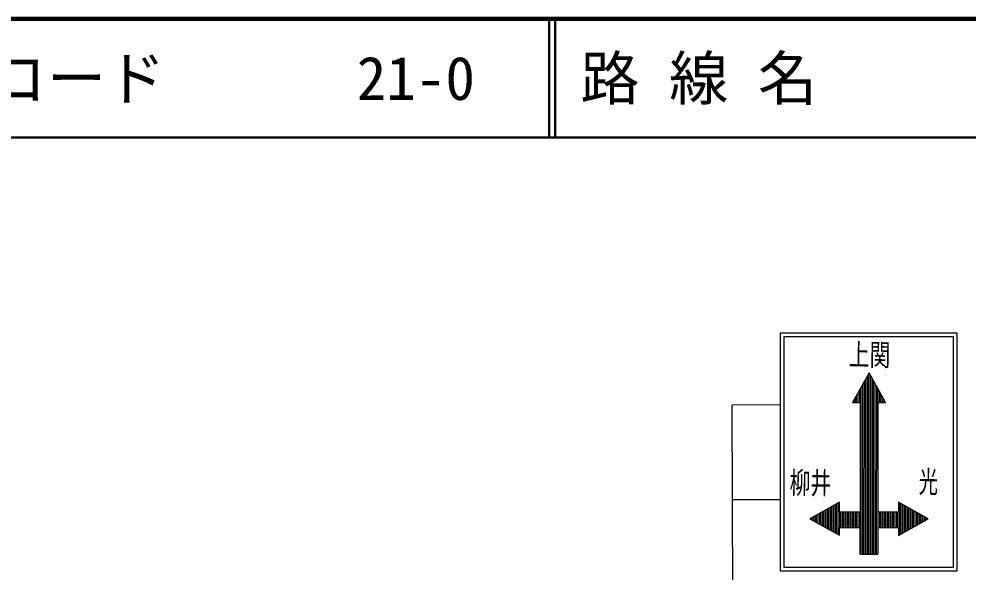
# Model space of a CAD drawing. Units: millimetres, scale not verified. Extents: x 40000 to 680000, y 20000 to 380000.
# Drawn here: x 133022 to 213182, y 333338 to 380000 of the extents above; entities that cross this region are included whole.
import ezdxf
from ezdxf.enums import TextEntityAlignment as Align

# ---------------------------------------------------------------- set-up
doc = ezdxf.new("R2010")
doc.units = ezdxf.units.MM
doc.header["$LTSCALE"] = 1000
for name, color, linetype, lineweight in [('M-STR-STRC', 7, 'Continuous', 25), ('M-TTL', 2, 'Continuous', 140), ('M-TTL-LINE', 7, 'Continuous', 50)]:
    doc.layers.add(name, color=color, linetype=linetype, lineweight=lineweight)
doc.layers.add('M-TTL-TXT', color=7, linetype='Continuous')
doc.styles.add('ＭＳ ゴシック', font='')
doc.styles.get('ＭＳ ゴシック').set_extended_font_data('MS Gothic')

msp = doc.modelspace()

# ---------------------------------------------------------------- linework, layer by layer
at = {"layer": 'M-STR-STRC'}
for p, q in [((212177, 353477), (197250, 353477)), ((197250, 353477), (197250, 333437)), ((211878, 353176), (197549, 353176)), ((197549, 353176), (197549, 333738)), ((211878, 333738), (211878, 353176)), ((212177, 333437), (212177, 353477)), ((204745, 350152), (203345, 347653)), ((204455, 349634), (204452, 334832)), ((204585, 349866), (204582, 334832)), ((204715, 350098), (204712, 334832)), ((206144, 347652), (204745, 350152)), ((204845, 349973), (204842, 334832)), ((204975, 349741), (204972, 334832)), ((205105, 349509), (205102, 334832)), ((203935, 348706), (203935, 347653)), ((204065, 348938), (204062, 334832)), ((204195, 349170), (204192, 334832)), ((204325, 349402), (204322, 334832)), ((205235, 349277), (205232, 334832)), ((205364, 349045), (205362, 334832)), ((205494, 348813), (205494, 347653)), ((203545, 348010), (203545, 347653)), ((203675, 348242), (203675, 347653)), ((203805, 348474), (203805, 347653)), ((205624, 348581), (205624, 347653)), ((205754, 348349), (205754, 347652)), ((205884, 348117), (205884, 347653)), ((197204, 347431), (193206, 347418)), ((193258, 331425), (193206, 347418)), ((203345, 347653), (203995, 347653)), ((203415, 347778), (203415, 347653)), ((203995, 347653), (203993, 338380)), ((205494, 347653), (205492, 338380)), ((205494, 347653), (206144, 347652)), ((206014, 347885), (206014, 347652)), ((197230, 339434), (193232, 339421)), ((202244, 339230), (199745, 337832)), ((201984, 339085), (201983, 336577)), ((202114, 339158), (202113, 336504)), ((202244, 338381), (202244, 339230)), ((207242, 339229), (207241, 338380)), ((209740, 337830), (207242, 339229)), ((207312, 339190), (207311, 336470)), ((207442, 339117), (207441, 336543)), ((200555, 338285), (200554, 337378)), ((200684, 338358), (200684, 337305)), ((200814, 338430), (200814, 337232)), ((200944, 338503), (200944, 337160)), ((201074, 338576), (201074, 337087)), ((201204, 338649), (201204, 337014)), ((201334, 338721), (201334, 336941)), ((201464, 338794), (201464, 336868)), ((201594, 338867), (201594, 336796)), ((201724, 338940), (201724, 336723)), ((201854, 339012), (201854, 336650)), ((203993, 338380), (202244, 338381)), ((202244, 338381), (202244, 337081)), ((202374, 338381), (202373, 337081)), ((202504, 338381), (202503, 337081)), ((202634, 338381), (202633, 337081)), ((202763, 338381), (202763, 337081)), ((202893, 338381), (202893, 337081)), ((203023, 338381), (203023, 337081)), ((203153, 338381), (203153, 337081)), ((203283, 338381), (203283, 337081)), ((203413, 338381), (203413, 337081)), ((203543, 338381), (203543, 337081)), ((203673, 338380), (203673, 337081)), ((203803, 338381), (203803, 337081)), ((203933, 338380), (203933, 337081)), ((207241, 338380), (205492, 338380)), ((205492, 338380), (205492, 337081)), ((205622, 338380), (205622, 337081)), ((205752, 338380), (205752, 337081)), ((205882, 338380), (205882, 337081)), ((206012, 338380), (206012, 337081)), ((206142, 338380), (206142, 337081)), ((206272, 338380), (206272, 337081)), ((206402, 338380), (206402, 337081)), ((206532, 338380), (206532, 337081)), ((206662, 338380), (206662, 337080)), ((206792, 338380), (206791, 337080)), ((206922, 338380), (206921, 337080)), ((207052, 338380), (207051, 337080)), ((207181, 338380), (207181, 337080)), ((207571, 339045), (207571, 336615)), ((207701, 338972), (207701, 336688)), ((207831, 338899), (207831, 336761)), ((207961, 338826), (207961, 336834)), ((208091, 338753), (208091, 336906)), ((208221, 338681), (208221, 336979)), ((208351, 338608), (208351, 337052)), ((208481, 338535), (208481, 337125)), ((208611, 338462), (208611, 337197)), ((208741, 338390), (208741, 337270)), ((208871, 338317), (208871, 337343)), ((199745, 337832), (202243, 336432)), ((199775, 337848), (199775, 337815)), ((199905, 337921), (199905, 337742)), ((200035, 337994), (200035, 337669)), ((200165, 338067), (200165, 337596)), ((200295, 338139), (200294, 337524)), ((200424, 338212), (200424, 337451)), ((207241, 336431), (209740, 337830)), ((209001, 338244), (209000, 337415)), ((209131, 338171), (209130, 337488)), ((209261, 338098), (209260, 337561)), ((209390, 338026), (209390, 337634)), ((209520, 337953), (209520, 337706)), ((209650, 337880), (209650, 337779)), ((202243, 336432), (202244, 337081)), ((202244, 337081), (203993, 337081)), ((203992, 334832), (203993, 337081)), ((205492, 337081), (207241, 337080)), ((205492, 337081), (205492, 334832)), ((207241, 337080), (207241, 336431)), ((203992, 334832), (205492, 334832)), ((197549, 333738), (211878, 333738)), ((197250, 333437), (212177, 333437))]:
    msp.add_line(p, q, dxfattribs=at)
at = {"layer": 'M-TTL'}
msp.add_line((680000, 380000), (40000, 380000), dxfattribs=at)
at = {"layer": 'M-TTL-LINE'}
for p, q in [((177750, 380000), (177750, 370000)), ((178250, 380000), (178250, 370000)), ((40000, 370000), (680000, 370000))]:
    msp.add_line(p, q, dxfattribs=at)

# ---------------------------------------------------------------- texts
at = {"layer": 'M-STR-STRC', "style": 'ＭＳ ゴシック'}
for s, width, p in [('上関', 0.7, (203029, 350225)), ('柳井', 0.7, (198029, 339411)), ('光', 0.65, (208924, 339493))]:
    msp.add_text(s, height=1833, rotation=359.275, dxfattribs=dict(at, width=width)).set_placement(p, align=Align.BOTTOM_LEFT)
at = {"layer": 'M-TTL-TXT', "style": 'ＭＳ ゴシック'}
for s, p in [('図面コード', (120380, 375000)), ('21-0', (161521, 375000)), ('路 線 名', (180380, 375000))]:
    msp.add_text(s, height=3666, dxfattribs=at).set_placement(p, align=Align.MIDDLE_LEFT)

doc.saveas('drawing.dxf')
